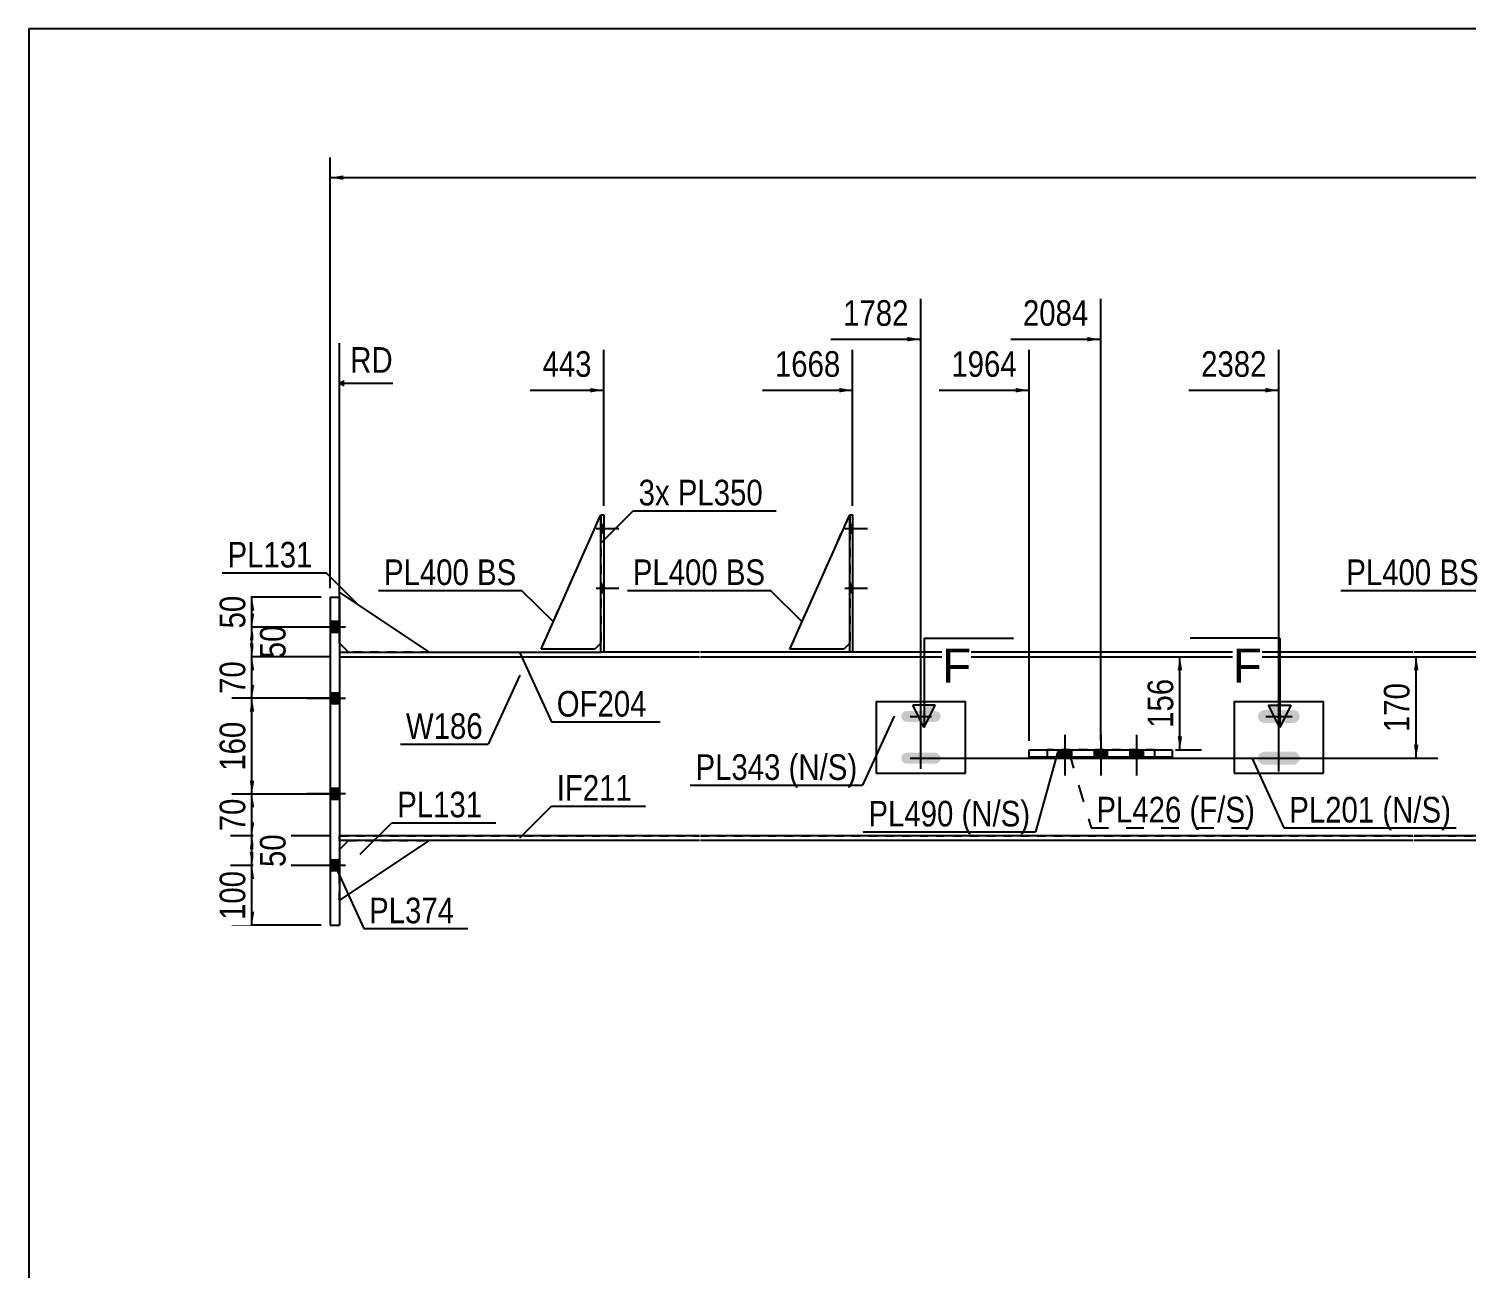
# Model space of a CAD drawing. Header units: millimetres. Extents: x -37 to 365, y -197 to 80.
# Drawn here: x -34.7 to 125.9, y -58.3 to 80.2 of the extents above; entities that cross this region are included whole.
import ezdxf

# ---------------------------------------------------------------- set-up
doc = ezdxf.new("R2010")
doc.units = ezdxf.units.MM
doc.linetypes.add('DXK_LINE_DOT1', pattern=[1.8814, 0.9407, -0.9407])
doc.linetypes.add('DXK_LINE_DOT2', pattern=[3.9198, 1.9599, -1.9599])
doc.styles.add('Arial', font='ARIAL.TTF', dxfattribs={"height": 0.2})
doc.styles.add('Arial Narrow', font='ARIALN.TTF', dxfattribs={"height": 0.2})

# ---------------------------------------------------------------- blocks, each defined once
blk = doc.blocks.new('Unknown-627306749-1201')
at = {"color": 5, "linetype": 'Continuous'}
for p, q in [((365.27, 80.19), (-34.73, 80.19)), ((-34.73, 80.19), (-34.73, -196.81))]:
    blk.add_line(p, q, dxfattribs=at)
blk = doc.blocks.new('Part-627306749-1687 - 1576')
at = {"color": 2, "linetype": 'Continuous'}
for p, q in [((59.95, 5), (69.95, 5)), ((59.95, 5), (59.95, -3)), ((69.95, -3), (69.95, 5)), ((59.95, -3), (69.95, -3))]:
    blk.add_line(p, q, dxfattribs=at)
blk = doc.blocks.new('Bolt-627306749-2127 - 1576')
at = {"linetype": 'Continuous'}
for points in [[(-1.07, 13.93), (-1.07, 12.73), (0, 12.73), (0, 13.93)], [(-1.07, 13.93), (-1.07, 12.73), (0, 12.73), (0, 13.93)], [(-1.07, 5.93), (-1.07, 4.73), (0, 4.73), (0, 5.93)], [(-1.07, 5.93), (-1.07, 4.73), (0, 4.73), (0, 5.93)], [(-1.07, -4.73), (-1.07, -5.93), (0, -5.93), (0, -4.73)], [(-1.07, -4.73), (-1.07, -5.93), (0, -5.93), (0, -4.73)], [(-1.07, -12.73), (-1.07, -13.93), (0, -13.93), (0, -12.73)], [(-1.07, -12.73), (-1.07, -13.93), (0, -13.93), (0, -12.73)]]:
    blk.add_hatch(color=3, dxfattribs=at).paths.add_polyline_path(points)
at = {"color": 3, "linetype": 'Continuous'}
for p, q in [((0.67, 13.33), (-3.67, 13.33)), ((0.67, 13.33), (-3.67, 13.33)), ((0, 13.93), (-1.07, 13.93)), ((0, 13.93), (-1.07, 13.93)), ((0, 12.73), (-1.07, 12.73)), ((0, 12.73), (-1.07, 12.73)), ((0.67, 5.33), (-3.67, 5.33)), ((0.67, 5.33), (-3.67, 5.33)), ((0, 5.93), (-1.07, 5.93)), ((0, 5.93), (-1.07, 5.93)), ((0, 4.73), (-1.07, 4.73)), ((0, 4.73), (-1.07, 4.73)), ((0, -4.73), (-1.07, -4.73)), ((0, -4.73), (-1.07, -4.73)), ((0.67, -5.33), (-3.67, -5.33)), ((0.67, -5.33), (-3.67, -5.33)), ((0, -5.93), (-1.07, -5.93)), ((0, -5.93), (-1.07, -5.93)), ((0, -12.73), (-1.07, -12.73)), ((0, -12.73), (-1.07, -12.73)), ((0.67, -13.33), (-3.67, -13.33)), ((0.67, -13.33), (-3.67, -13.33)), ((0, -13.93), (-1.07, -13.93)), ((0, -13.93), (-1.07, -13.93))]:
    blk.add_line(p, q, dxfattribs=at)
blk = doc.blocks.new('Bolt-627306749-2128 - 1576')
at = {"linetype": 'Continuous'}
for points in [[(107.07, 2.81), (107.23, 3.05), (107.28, 3.33), (107.23, 3.61), (107.07, 3.85), (106.83, 4.01), (106.55, 4.07), (103.35, 4.07), (103.07, 4.01), (102.83, 3.85), (102.67, 3.61), (102.62, 3.33), (102.67, 3.05), (102.83, 2.81), (103.07, 2.66), (103.35, 2.6), (106.55, 2.6), (106.83, 2.66)], [(107.07, -1.85), (107.23, -1.61), (107.28, -1.33), (107.23, -1.05), (107.07, -0.82), (106.83, -0.66), (106.55, -0.6), (103.35, -0.6), (103.07, -0.66), (102.83, -0.82), (102.67, -1.05), (102.62, -1.33), (102.67, -1.61), (102.83, -1.85), (103.07, -2.01), (103.35, -2.07), (106.55, -2.07), (106.83, -2.01)]]:
    blk.add_hatch(color=3, dxfattribs=at).paths.add_polyline_path(points)
at = {"color": 3, "linetype": 'Continuous'}
for p, q in [((103.48, 3.33), (106.42, 3.33)), ((104.95, 1.87), (104.95, 4.8)), ((104.95, -2.8), (104.95, 0.13)), ((103.48, -1.33), (106.42, -1.33))]:
    blk.add_line(p, q, dxfattribs=at)
blk = doc.blocks.new('Part-627306749-1758 - 1576')
at = {"color": 2, "linetype": 'Continuous'}
for p, q in [((99.95, 5), (109.95, 5)), ((99.95, 5), (99.95, -3)), ((109.95, -3), (109.95, 5)), ((99.95, -3), (109.95, -3))]:
    blk.add_line(p, q, dxfattribs=at)
blk = doc.blocks.new('Part-627306749-1763 - 1576')
at = {"color": 2, "linetype": 'Continuous'}
for p, q in [((40.22, -10), (0, -10)), ((40.22, -10.53), (0, -10.53)), ((119.95, -10), (40.32, -10)), ((119.95, -10.53), (40.32, -10.53)), ((144.19, -10), (120.05, -10)), ((144.17, -10.53), (120.05, -10.53))]:
    blk.add_line(p, q, dxfattribs=at)
at = {"color": 7, "linetype": 'DXK_LINE_DOT1'}
blk.add_line((0, -10.53), (0, -10), dxfattribs=at)
blk = doc.blocks.new('Part-627306749-1768 - 1576')
at = {"color": 2, "linetype": 'Continuous'}
for p, q in [((0, 10.53), (29.19, 10.53)), ((0, 10), (40.22, 10)), ((40.22, 10.53), (29.52, 10.53)), ((56.99, 10.53), (40.32, 10.53)), ((40.32, 10), (119.95, 10)), ((119.95, 10.53), (57.32, 10.53)), ((136.72, 10.53), (120.05, 10.53)), ((120.05, 10), (164.19, 10))]:
    blk.add_line(p, q, dxfattribs=at)
at = {"color": 7, "linetype": 'DXK_LINE_DOT1'}
for p, q in [((0, 10.53), (0, 10)), ((29.52, 10.53), (29.19, 10.53)), ((57.32, 10.53), (56.99, 10.53))]:
    blk.add_line(p, q, dxfattribs=at)
blk = doc.blocks.new('Part-627306749-1925 - 1576')
at = {"color": 2, "linetype": 'Continuous'}
for p, q in [((77.04, -1.2), (77.04, -0.4)), ((77.04, -0.4), (93.04, -0.4)), ((93.04, -1.2), (77.04, -1.2)), ((93.04, -0.4), (93.04, -1.2))]:
    blk.add_line(p, q, dxfattribs=at)
blk = doc.blocks.new('Part-627306749-1790 - 1576')
at = {"color": 7, "linetype": 'DXK_LINE_DOT1'}
for p, q in [((22.52, 10.87), (29.19, 25.87)), ((29.19, 25.87), (29.19, 11.53)), ((29.19, 11.53), (28.52, 10.87)), ((28.52, 10.87), (22.52, 10.87))]:
    blk.add_line(p, q, dxfattribs=at)
blk = doc.blocks.new('Part-627306749-1881 - 1576')
at = {"color": 7, "linetype": 'DXK_LINE_DOT1'}
for p, q in [((50.32, 10.87), (56.99, 25.87)), ((56.99, 25.87), (56.99, 11.53)), ((56.99, 11.53), (56.32, 10.87)), ((56.32, 10.87), (50.32, 10.87))]:
    blk.add_line(p, q, dxfattribs=at)
blk = doc.blocks.new('Part-627306749-1876 - 1576')
at = {"color": 2, "linetype": 'Continuous'}
for p, q in [((56.99, 10.53), (56.99, 25.87)), ((56.99, 25.87), (57.32, 25.87)), ((57.32, 25.87), (57.32, 10.53)), ((57.32, 10.53), (56.99, 10.53))]:
    blk.add_line(p, q, dxfattribs=at)
blk = doc.blocks.new('Part-627306749-1903 - 1576')
at = {"color": 7, "linetype": 'DXK_LINE_DOT1'}
for p, q in [((91.04, -0.4), (79.04, -0.4)), ((79.04, -0.4), (79.04, -1.2)), ((91.04, -1.2), (79.04, -1.2)), ((91.04, -0.4), (91.04, -1.2))]:
    blk.add_line(p, q, dxfattribs=at)
blk = doc.blocks.new('Part-627306749-2011 - 1576')
at = {"color": 2, "linetype": 'Continuous'}
for p, q in [((22.52, 10.87), (29.19, 25.87)), ((29.19, 11.53), (28.52, 10.87)), ((28.52, 10.87), (22.52, 10.87))]:
    blk.add_line(p, q, dxfattribs=at)
blk = doc.blocks.new('Part-627306749-2026 - 1576')
at = {"color": 2, "linetype": 'Continuous'}
for p, q in [((50.32, 10.87), (56.99, 25.87)), ((56.99, 11.53), (56.32, 10.87)), ((56.32, 10.87), (50.32, 10.87))]:
    blk.add_line(p, q, dxfattribs=at)
blk = doc.blocks.new('Bolt-627306749-2133 - 1576')
at = {"linetype": 'Continuous'}
for points in [[(81.77, -0.4), (80.31, -0.4), (80.31, -1.2), (81.77, -1.2)], [(85.77, -0.4), (84.31, -0.4), (84.31, -1.2), (85.77, -1.2)], [(89.77, -0.4), (88.31, -0.4), (88.31, -1.2), (89.77, -1.2)]]:
    blk.add_hatch(color=3, dxfattribs=at).paths.add_polyline_path(points)
at = {"color": 3, "linetype": 'Continuous'}
for p, q in [((81.04, 1.27), (81.04, -3.27)), ((85.04, 1.27), (85.04, -3.27)), ((89.04, 1.27), (89.04, -3.27)), ((80.31, -0.4), (80.31, -1.2)), ((81.77, -0.4), (81.77, -1.2)), ((84.31, -0.4), (84.31, -1.2)), ((85.77, -0.4), (85.77, -1.2)), ((88.31, -0.4), (88.31, -1.2)), ((89.77, -0.4), (89.77, -1.2))]:
    blk.add_line(p, q, dxfattribs=at)
blk = doc.blocks.new('Bolt-627306749-2120 - 1576')
at = {"linetype": 'Continuous'}
for points in [[(29.52, 23.87), (29.52, 24.8), (29.19, 24.8), (29.19, 23.87)], [(29.52, 23.87), (29.52, 24.8), (29.19, 24.8), (29.19, 23.87)], [(29.52, 23.87), (29.52, 24.8), (29.19, 24.8), (29.19, 23.87)], [(29.52, 17.2), (29.52, 18.13), (29.19, 18.13), (29.19, 17.2)], [(29.52, 17.2), (29.52, 18.13), (29.19, 18.13), (29.19, 17.2)], [(29.52, 17.2), (29.52, 18.13), (29.19, 18.13), (29.19, 17.2)]]:
    blk.add_hatch(color=3, dxfattribs=at).paths.add_polyline_path(points)
at = {"color": 3, "linetype": 'Continuous'}
for p, q in [((28.66, 24.33), (31.19, 24.33)), ((28.66, 24.33), (31.19, 24.33)), ((28.66, 24.33), (31.19, 24.33)), ((29.19, 24.8), (29.52, 24.8)), ((29.19, 24.8), (29.52, 24.8)), ((29.19, 24.8), (29.52, 24.8)), ((29.19, 23.87), (29.52, 23.87)), ((29.19, 23.87), (29.52, 23.87)), ((29.19, 23.87), (29.52, 23.87)), ((29.19, 18.13), (29.52, 18.13)), ((29.19, 18.13), (29.52, 18.13)), ((29.19, 18.13), (29.52, 18.13)), ((28.66, 17.67), (31.19, 17.67)), ((28.66, 17.67), (31.19, 17.67)), ((28.66, 17.67), (31.19, 17.67)), ((29.19, 17.2), (29.52, 17.2)), ((29.19, 17.2), (29.52, 17.2)), ((29.19, 17.2), (29.52, 17.2))]:
    blk.add_line(p, q, dxfattribs=at)
blk = doc.blocks.new('Bolt-627306749-2131 - 1576')
at = {"linetype": 'Continuous'}
for points in [[(57.32, 23.87), (57.32, 24.8), (56.99, 24.8), (56.99, 23.87)], [(57.32, 23.87), (57.32, 24.8), (56.99, 24.8), (56.99, 23.87)], [(57.32, 23.87), (57.32, 24.8), (56.99, 24.8), (56.99, 23.87)], [(57.32, 17.2), (57.32, 18.13), (56.99, 18.13), (56.99, 17.2)], [(57.32, 17.2), (57.32, 18.13), (56.99, 18.13), (56.99, 17.2)], [(57.32, 17.2), (57.32, 18.13), (56.99, 18.13), (56.99, 17.2)]]:
    blk.add_hatch(color=3, dxfattribs=at).paths.add_polyline_path(points)
at = {"color": 3, "linetype": 'Continuous'}
for p, q in [((56.46, 24.33), (58.99, 24.33)), ((56.46, 24.33), (58.99, 24.33)), ((56.46, 24.33), (58.99, 24.33)), ((56.99, 24.8), (57.32, 24.8)), ((56.99, 24.8), (57.32, 24.8)), ((56.99, 24.8), (57.32, 24.8)), ((56.99, 23.87), (57.32, 23.87)), ((56.99, 23.87), (57.32, 23.87)), ((56.99, 23.87), (57.32, 23.87)), ((56.99, 18.13), (57.32, 18.13)), ((56.99, 18.13), (57.32, 18.13)), ((56.99, 18.13), (57.32, 18.13)), ((56.46, 17.67), (58.99, 17.67)), ((56.46, 17.67), (58.99, 17.67)), ((56.46, 17.67), (58.99, 17.67)), ((56.99, 17.2), (57.32, 17.2)), ((56.99, 17.2), (57.32, 17.2)), ((56.99, 17.2), (57.32, 17.2))]:
    blk.add_line(p, q, dxfattribs=at)
blk = doc.blocks.new('Bolt-627306749-2132 - 1576')
at = {"color": 3, "linetype": 'DXK_LINE_DOT2'}
for p, q in [((81.04, 1.27), (81.04, -3.27)), ((85.04, 1.27), (85.04, -3.27)), ((89.04, 1.27), (89.04, -3.27)), ((80.31, -0.4), (80.31, -1.2)), ((81.77, -0.4), (81.77, -1.2)), ((84.31, -0.4), (84.31, -1.2)), ((85.77, -0.4), (85.77, -1.2)), ((88.31, -0.4), (88.31, -1.2)), ((89.77, -0.4), (89.77, -1.2))]:
    blk.add_line(p, q, dxfattribs=at)
blk = doc.blocks.new('Bolt-627306749-2134 - 1576')
at = {"linetype": 'Continuous'}
for points in [[(66.98, 2.91), (67.11, 3.1), (67.15, 3.33), (67.11, 3.56), (66.98, 3.76), (66.78, 3.89), (66.55, 3.93), (63.35, 3.93), (63.12, 3.89), (62.93, 3.76), (62.8, 3.56), (62.75, 3.33), (62.8, 3.1), (62.93, 2.91), (63.12, 2.78), (63.35, 2.73), (66.55, 2.73), (66.78, 2.78)], [(66.98, -1.76), (67.11, -1.56), (67.15, -1.33), (67.11, -1.1), (66.98, -0.91), (66.78, -0.78), (66.55, -0.73), (63.35, -0.73), (63.12, -0.78), (62.93, -0.91), (62.8, -1.1), (62.75, -1.33), (62.8, -1.56), (62.93, -1.76), (63.12, -1.89), (63.35, -1.93), (66.55, -1.93), (66.78, -1.89)]]:
    blk.add_hatch(color=3, dxfattribs=at).paths.add_polyline_path(points)
at = {"color": 3, "linetype": 'Continuous'}
for p, q in [((63.75, 3.33), (66.15, 3.33)), ((64.95, 2.13), (64.95, 4.53)), ((63.75, -1.33), (66.15, -1.33)), ((64.95, -2.53), (64.95, -0.13))]:
    blk.add_line(p, q, dxfattribs=at)
blk = doc.blocks.new('Part-627306749-2187 - 1576')
at = {"color": 7, "linetype": 'DXK_LINE_DOT1'}
for p, q in [((0, 10), (0, -10)), ((0, 10), (40.22, 10)), ((40.32, 10), (119.95, 10)), ((120.05, 10), (144.19, 10)), ((144.19, 10), (144.19, -10)), ((0, -10), (40.22, -10)), ((40.32, -10), (119.95, -10)), ((120.05, -10), (144.19, -10))]:
    blk.add_line(p, q, dxfattribs=at)
blk = doc.blocks.new('Part-627306749-2219 - 1576')
at = {"color": 2, "linetype": 'Continuous'}
for p, q in [((10, -10.53), (0, -17.2)), ((0, -11.53), (1, -10.53))]:
    blk.add_line(p, q, dxfattribs=at)
at = {"color": 7, "linetype": 'DXK_LINE_DOT1'}
for p, q in [((1, -10.53), (10, -10.53)), ((0, -17.2), (0, -11.53))]:
    blk.add_line(p, q, dxfattribs=at)
blk = doc.blocks.new('Part-627306749-2224 - 1576')
at = {"color": 2, "linetype": 'Continuous'}
for p, q in [((0, 16.67), (0, 17.2)), ((0, 17.2), (10, 10.53)), ((0, 11.53), (1, 10.53))]:
    blk.add_line(p, q, dxfattribs=at)
at = {"color": 7, "linetype": 'DXK_LINE_DOT1'}
for p, q in [((0, 16.67), (0, 11.53)), ((10, 10.53), (1, 10.53))]:
    blk.add_line(p, q, dxfattribs=at)
blk = doc.blocks.new('Part-627306749-2246 - 1576')
at = {"color": 2, "linetype": 'Continuous'}
for p, q in [((-1.07, 16.67), (0, 16.67)), ((-1.07, 16.67), (-1.07, -20)), ((0, 16.67), (0, -20)), ((-1.07, -20), (0, -20))]:
    blk.add_line(p, q, dxfattribs=at)
blk = doc.blocks.new('Part-627306749-2293 - 1576')
at = {"color": 2, "linetype": 'Continuous'}
for p, q in [((29.19, 10.53), (29.19, 25.87)), ((29.19, 25.87), (29.52, 25.87)), ((29.52, 25.87), (29.52, 10.53)), ((29.52, 10.53), (29.19, 10.53))]:
    blk.add_line(p, q, dxfattribs=at)
blk = doc.blocks.new('StraightDimension-627306749-4729 - 1576')
at = {"linetype": 'Continuous'}
for points in [[(-10.04, -14.83), (-9.79, -13.33), (-9.54, -14.83)], [(-9.54, -18.5), (-9.79, -20), (-10.04, -18.5)]]:
    blk.add_hatch(color=7, dxfattribs=at).paths.add_polyline_path(points)
at = {"color": 7, "linetype": 'Continuous'}
for p, q in [((-2.07, -13.33), (-12.04, -13.33)), ((-9.79, -20), (-9.79, -13.33)), ((-2.07, -20), (-12.04, -20))]:
    blk.add_line(p, q, dxfattribs=at)
at = {"color": 0}
blk.add_wipeout([(-9.94, -13.32), (-14.14, -13.32), (-14.14, -20.01), (-9.94, -20.01)], dxfattribs=at)
at = {"color": 3, "style": 'Arial Narrow'}
blk.add_text('100', height=2.863, rotation=90.0002, dxfattribs=at).set_placement((-10.54, -19.41))
blk = doc.blocks.new('StraightDimension-627306749-6380 - 1576')
at = {"linetype": 'Continuous'}
blk.add_hatch(color=7, dxfattribs=at).paths.add_polyline_path([(75.54, 40.04), (77.04, 39.79), (75.54, 39.54)])
at = {"color": 7, "linetype": 'Continuous'}
for p, q in [((77.04, 0.6), (77.04, 44.29)), ((66.98, 39.79), (77.04, 39.79))]:
    blk.add_line(p, q, dxfattribs=at)
at = {"color": 0}
blk.add_wipeout([(76.26, 40.69), (76.26, 44.89), (67.75, 44.89), (67.75, 40.69)], dxfattribs=at)
at = {"color": 3, "style": 'Arial Narrow'}
blk.add_text('1964', height=2.863, dxfattribs=at).set_placement((68.35, 41.29))
blk = doc.blocks.new('StraightDimension-627306749-6379 - 1576')
at = {"linetype": 'Continuous'}
blk.add_hatch(color=7, dxfattribs=at).paths.add_polyline_path([(83.54, 45.74), (85.04, 45.49), (83.54, 45.24)])
at = {"color": 7, "linetype": 'Continuous'}
for p, q in [((85.04, 0.6), (85.04, 49.99)), ((74.98, 45.49), (85.04, 45.49))]:
    blk.add_line(p, q, dxfattribs=at)
at = {"color": 0}
blk.add_wipeout([(84.26, 46.39), (84.26, 50.59), (75.75, 50.59), (75.75, 46.39)], dxfattribs=at)
at = {"color": 3, "style": 'Arial Narrow'}
blk.add_text('2084', height=2.863, dxfattribs=at).set_placement((76.35, 46.99))
blk = doc.blocks.new('StraightDimension-627306749-4724 - 1576')
at = {"linetype": 'Continuous'}
for points in [[(-10.04, 11.83), (-9.79, 13.33), (-9.54, 11.83)], [(-9.54, 11.5), (-9.79, 10), (-10.04, 11.5)]]:
    blk.add_hatch(color=7, dxfattribs=at).paths.add_polyline_path(points)
at = {"color": 7, "linetype": 'Continuous'}
for p, q in [((-2.07, 13.33), (-12.19, 13.33)), ((-9.79, 10), (-9.79, 13.33)), ((-1, 10), (-12.19, 10))]:
    blk.add_line(p, q, dxfattribs=at)
at = {"color": 0}
blk.add_wipeout([(-5.44, 14.09), (-9.64, 14.09), (-9.64, 9.24), (-5.44, 9.24)], dxfattribs=at)
at = {"color": 3, "style": 'Arial Narrow'}
blk.add_text('50', height=2.863, rotation=90.0002, dxfattribs=at).set_placement((-6.04, 9.84))
blk = doc.blocks.new('StraightDimension-627306749-4727 - 1576')
at = {"linetype": 'Continuous'}
for points in [[(-10.04, -6.84), (-9.79, -5.34), (-9.54, -6.84)], [(-9.54, -8.5), (-9.79, -10), (-10.04, -8.5)]]:
    blk.add_hatch(color=7, dxfattribs=at).paths.add_polyline_path(points)
at = {"color": 7, "linetype": 'Continuous'}
for p, q in [((-1, -5.34), (-12.04, -5.34)), ((-9.79, -10), (-9.79, -5.34)), ((-1, -10), (-12.04, -10))]:
    blk.add_line(p, q, dxfattribs=at)
at = {"color": 0}
blk.add_wipeout([(-9.94, -5.24), (-14.14, -5.24), (-14.14, -10.1), (-9.94, -10.1)], dxfattribs=at)
at = {"color": 3, "style": 'Arial Narrow'}
blk.add_text('70', height=2.863, rotation=90.0002, dxfattribs=at).set_placement((-10.54, -9.5))
blk = doc.blocks.new('StraightDimension-627306749-4723 - 1576')
at = {"linetype": 'Continuous'}
for points in [[(-10.04, 15.17), (-9.79, 16.67), (-9.54, 15.17)], [(-9.54, 14.83), (-9.79, 13.33), (-10.04, 14.83)]]:
    blk.add_hatch(color=7, dxfattribs=at).paths.add_polyline_path(points)
at = {"color": 7, "linetype": 'Continuous'}
for p, q in [((-2.07, 16.67), (-12.04, 16.67)), ((-9.79, 13.33), (-9.79, 16.67)), ((-2.07, 13.33), (-12.04, 13.33))]:
    blk.add_line(p, q, dxfattribs=at)
at = {"color": 0}
blk.add_wipeout([(-9.94, 17.43), (-14.14, 17.43), (-14.14, 12.57), (-9.94, 12.57)], dxfattribs=at)
at = {"color": 3, "style": 'Arial Narrow'}
blk.add_text('50', height=2.863, rotation=90.0002, dxfattribs=at).set_placement((-10.54, 13.17))
blk = doc.blocks.new('StraightDimension-627306749-4725 - 1576')
at = {"linetype": 'Continuous'}
for points in [[(-10.04, 8.5), (-9.79, 10), (-9.54, 8.5)], [(-9.54, 6.86), (-9.79, 5.36), (-10.04, 6.86)]]:
    blk.add_hatch(color=7, dxfattribs=at).paths.add_polyline_path(points)
at = {"color": 7, "linetype": 'Continuous'}
for p, q in [((-1, 10), (-12.04, 10)), ((-9.79, 5.36), (-9.79, 10)), ((-1, 5.36), (-12.04, 5.36))]:
    blk.add_line(p, q, dxfattribs=at)
at = {"color": 0}
blk.add_wipeout([(-9.94, 10.11), (-14.14, 10.11), (-14.14, 5.25), (-9.94, 5.25)], dxfattribs=at)
at = {"color": 3, "style": 'Arial Narrow'}
blk.add_text('70', height=2.863, rotation=90.0002, dxfattribs=at).set_placement((-10.54, 5.85))
blk = doc.blocks.new('StraightDimension-627306749-2788 - 1576')
at = {"linetype": 'Continuous'}
for points in [[(120.04, 8.5), (120.29, 10), (120.54, 8.5)], [(120.54, 0.17), (120.29, -1.33), (120.04, 0.17)]]:
    blk.add_hatch(color=7, dxfattribs=at).paths.add_polyline_path(points)
at = {"color": 7, "linetype": 'Continuous'}
for p, q in [((110.4, 10), (122.69, 10)), ((120.29, -1.33), (120.29, 10)), ((65.95, -1.33), (122.69, -1.33))]:
    blk.add_line(p, q, dxfattribs=at)
at = {"color": 0}
blk.add_wipeout([(120.14, 7.68), (115.94, 7.68), (115.94, 0.99), (120.14, 0.99)], dxfattribs=at)
at = {"color": 3, "style": 'Arial Narrow'}
blk.add_text('170', height=2.863, rotation=90.0002, dxfattribs=at).set_placement((119.54, 1.59))
blk = doc.blocks.new('StraightDimension-627306749-4709 - 1576')
at = {"linetype": 'Continuous'}
for points in [[(93.64, 8.5), (93.89, 10), (94.14, 8.5)], [(94.14, 1.1), (93.89, -0.4), (93.64, 1.1)]]:
    blk.add_hatch(color=7, dxfattribs=at).paths.add_polyline_path(points)
at = {"color": 7, "linetype": 'Continuous'}
for p, q in [((93.38, 10), (96.29, 10)), ((93.89, -0.4), (93.89, 10)), ((93.38, -0.4), (96.29, -0.4))]:
    blk.add_line(p, q, dxfattribs=at)
at = {"color": 0}
blk.add_wipeout([(93.74, 8.14), (89.54, 8.14), (89.54, 1.46), (93.74, 1.46)], dxfattribs=at)
at = {"color": 3, "style": 'Arial Narrow'}
blk.add_text('156', height=2.863, rotation=90.0002, dxfattribs=at).set_placement((93.14, 2.06))
blk = doc.blocks.new('StraightDimension-627306749-4726 - 1576')
at = {"linetype": 'Continuous'}
for points in [[(-10.04, 3.86), (-9.79, 5.36), (-9.54, 3.86)], [(-9.54, -3.84), (-9.79, -5.34), (-10.04, -3.84)]]:
    blk.add_hatch(color=7, dxfattribs=at).paths.add_polyline_path(points)
at = {"color": 7, "linetype": 'Continuous'}
for p, q in [((-1, 5.36), (-12.04, 5.36)), ((-9.79, -5.34), (-9.79, 5.36)), ((-1, -5.34), (-12.04, -5.34))]:
    blk.add_line(p, q, dxfattribs=at)
at = {"color": 0}
blk.add_wipeout([(-9.94, 3.35), (-14.14, 3.35), (-14.14, -3.33), (-9.94, -3.33)], dxfattribs=at)
at = {"color": 3, "style": 'Arial Narrow'}
blk.add_text('160', height=2.863, rotation=90.0002, dxfattribs=at).set_placement((-10.54, -2.73))
blk = doc.blocks.new('StraightDimension-627306749-4728 - 1576')
at = {"linetype": 'Continuous'}
for points in [[(-10.04, -11.5), (-9.79, -10), (-9.54, -11.5)], [(-9.54, -11.83), (-9.79, -13.33), (-10.04, -11.83)]]:
    blk.add_hatch(color=7, dxfattribs=at).paths.add_polyline_path(points)
at = {"color": 7, "linetype": 'Continuous'}
for p, q in [((-1, -10), (-12.19, -10)), ((-9.79, -13.33), (-9.79, -10)), ((-2.07, -13.33), (-12.19, -13.33))]:
    blk.add_line(p, q, dxfattribs=at)
at = {"color": 0}
blk.add_wipeout([(-5.44, -9.24), (-9.64, -9.24), (-9.64, -14.09), (-5.44, -14.09)], dxfattribs=at)
at = {"color": 3, "style": 'Arial Narrow'}
blk.add_text('50', height=2.863, rotation=90.0002, dxfattribs=at).set_placement((-6.04, -13.49))
blk = doc.blocks.new('StraightDimension-627306749-4867 - 1576')
at = {"linetype": 'Continuous'}
blk.add_hatch(color=7, dxfattribs=at).paths.add_polyline_path([(0.43, 63.3), (-1.07, 63.55), (0.43, 63.8)])
at = {"color": 7, "linetype": 'Continuous'}
for p, q in [((-1.07, 17.67), (-1.07, 65.8)), ((-1.07, 63.55), (311.49, 63.55))]:
    blk.add_line(p, q, dxfattribs=at)
blk = doc.blocks.new('StraightDimension-627306749-6378 - 1576')
at = {"linetype": 'Continuous'}
blk.add_hatch(color=7, dxfattribs=at).paths.add_polyline_path([(103.45, 40.04), (104.95, 39.79), (103.45, 39.54)])
at = {"color": 7, "linetype": 'Continuous'}
for p, q in [((104.95, -0.33), (104.95, 44.29)), ((94.89, 39.79), (104.95, 39.79))]:
    blk.add_line(p, q, dxfattribs=at)
at = {"color": 0}
blk.add_wipeout([(104.18, 40.69), (104.18, 44.89), (95.66, 44.89), (95.66, 40.69)], dxfattribs=at)
at = {"color": 3, "style": 'Arial Narrow'}
blk.add_text('2382', height=2.863, dxfattribs=at).set_placement((96.26, 41.29))
blk = doc.blocks.new('StraightDimension-627306749-6381 - 1576')
at = {"linetype": 'Continuous'}
blk.add_hatch(color=7, dxfattribs=at).paths.add_polyline_path([(63.45, 45.74), (64.95, 45.49), (63.45, 45.24)])
at = {"color": 7, "linetype": 'Continuous'}
for p, q in [((64.95, -0.33), (64.95, 49.99)), ((54.89, 45.49), (64.95, 45.49))]:
    blk.add_line(p, q, dxfattribs=at)
at = {"color": 0}
blk.add_wipeout([(64.18, 46.39), (64.18, 50.59), (55.66, 50.59), (55.66, 46.39)], dxfattribs=at)
at = {"color": 3, "style": 'Arial Narrow'}
blk.add_text('1782', height=2.863, dxfattribs=at).set_placement((56.26, 46.99))
blk = doc.blocks.new('StraightDimension-627306749-6382 - 1576')
at = {"linetype": 'Continuous'}
blk.add_hatch(color=7, dxfattribs=at).paths.add_polyline_path([(55.82, 40.04), (57.32, 39.79), (55.82, 39.54)])
at = {"color": 7, "linetype": 'Continuous'}
for p, q in [((57.32, 26.87), (57.32, 44.29)), ((47.26, 39.79), (57.32, 39.79))]:
    blk.add_line(p, q, dxfattribs=at)
at = {"color": 0}
blk.add_wipeout([(56.55, 40.69), (56.55, 44.89), (48.04, 44.89), (48.04, 40.69)], dxfattribs=at)
at = {"color": 3, "style": 'Arial Narrow'}
blk.add_text('1668', height=2.863, dxfattribs=at).set_placement((48.64, 41.29))
blk = doc.blocks.new('StraightDimension-627306749-6383 - 1576')
at = {"linetype": 'Continuous'}
blk.add_hatch(color=7, dxfattribs=at).paths.add_polyline_path([(28.02, 40.04), (29.52, 39.79), (28.02, 39.54)])
at = {"color": 7, "linetype": 'Continuous'}
for p, q in [((29.52, 26.87), (29.52, 44.29)), ((21.29, 39.79), (29.52, 39.79))]:
    blk.add_line(p, q, dxfattribs=at)
at = {"color": 0, "linetype": 'Continuous'}
blk.add_wipeout([(6.53, 41.14), (6.53, 45.34), (0.59, 45.34), (0.59, 41.14)], dxfattribs=at)
at = {"color": 7, "linetype": 'Continuous'}
for p, q in [((0, 11.53), (0, 45.04)), ((0.5, 40.79), (0, 40.54)), ((0.5, 40.29), (0, 40.54)), ((5.93, 40.54), (0, 40.54))]:
    blk.add_line(p, q, dxfattribs=at)
at = {"color": 3, "linetype": 'Continuous', "style": 'Arial Narrow'}
blk.add_text('RD', height=2.863, dxfattribs=at).set_placement((1.19, 41.74))
at = {"color": 0}
blk.add_wipeout([(28.75, 40.69), (28.75, 44.89), (22.07, 44.89), (22.07, 40.69)], dxfattribs=at)
at = {"color": 3, "style": 'Arial Narrow'}
blk.add_text('443', height=2.863, dxfattribs=at).set_placement((22.67, 41.29))
blk = doc.blocks.new('Mark-627306749-4579 - 1576')
at = {"color": 0}
for points in [[(68.59, -8.96), (68.59, -5.96), (59.09, -5.96), (59.09, -8.96)], [(77.16, -8.96), (77.16, -5.96), (69.49, -5.96), (69.49, -8.96)]]:
    blk.add_wipeout(points, dxfattribs=at)
for points in [[(68.59, -8.96), (68.59, -5.96), (59.09, -5.96), (59.09, -8.96)], [(77.16, -8.96), (77.16, -5.96), (69.49, -5.96), (69.49, -8.96)]]:
    blk.add_wipeout(points, dxfattribs=at)
at = {"color": 7, "linetype": 'Continuous'}
for p in [(80.26, -0.58), (58.49, -9.56)]:
    blk.add_line(p, (77.76, -9.56), dxfattribs=at)
at = {"color": 3, "style": 'Arial Narrow'}
for s, p in [('PL490', (59.09, -8.96)), ('(N/', (69.49, -8.96)), ('S)', (73.87, -8.96))]:
    blk.add_text(s, height=2.863, dxfattribs=at).set_placement(p)
blk = doc.blocks.new('Mark-627306749-4597 - 1576')
at = {"color": 7, "linetype": 'Continuous'}
blk.add_line((2.02, 15.85), (-1.52, 19.38), dxfattribs=at)
at = {"color": 0}
blk.add_wipeout([(-3.02, 19.98), (-3.02, 22.98), (-12.52, 22.98), (-12.52, 19.98)], dxfattribs=at)
blk.add_wipeout([(-3.02, 19.98), (-3.02, 22.98), (-12.52, 22.98), (-12.52, 19.98)], dxfattribs=at)
at = {"color": 7, "linetype": 'Continuous'}
blk.add_line((-13.12, 19.38), (-1.52, 19.38), dxfattribs=at)
at = {"color": 3, "style": 'Arial Narrow'}
blk.add_text('PL131', height=2.863, dxfattribs=at).set_placement((-12.52, 19.98))
blk = doc.blocks.new('Mark-627306749-4567 - 1576')
at = {"color": 0}
blk.add_wipeout([(32.67, -6.09), (32.67, -3.09), (24.26, -3.09), (24.26, -6.09)], dxfattribs=at)
blk.add_wipeout([(32.67, -6.09), (32.67, -3.09), (24.26, -3.09), (24.26, -6.09)], dxfattribs=at)
at = {"color": 7, "linetype": 'Continuous'}
for p, q in [((20.13, -10.23), (23.66, -6.69)), ((23.66, -6.69), (34.17, -6.69))]:
    blk.add_line(p, q, dxfattribs=at)
at = {"color": 3, "style": 'Arial Narrow'}
blk.add_text('IF211', height=2.863, dxfattribs=at).set_placement((24.26, -6.09))
blk = doc.blocks.new('MarkSet-627306749-4446 - 1576')
at = {"color": 0}
for points in [[(14.46, 18.02), (14.46, 21.02), (4.96, 21.02), (4.96, 18.02)], [(19.74, 18.02), (19.74, 21.02), (15.36, 21.02), (15.36, 18.02)]]:
    blk.add_wipeout(points, dxfattribs=at)
for points in [[(14.46, 18.02), (14.46, 21.02), (4.96, 21.02), (4.96, 18.02)], [(19.74, 18.02), (19.74, 21.02), (15.36, 21.02), (15.36, 18.02)]]:
    blk.add_wipeout(points, dxfattribs=at)
at = {"color": 7, "linetype": 'Continuous'}
for p in [(4.36, 17.42), (23.88, 13.89)]:
    blk.add_line(p, (20.34, 17.42), dxfattribs=at)
at = {"color": 3, "style": 'Arial Narrow'}
for s, p in [('PL400', (4.96, 18.02)), ('BS', (15.36, 18.02))]:
    blk.add_text(s, height=2.863, dxfattribs=at).set_placement(p)
blk = doc.blocks.new('MarkSet-627306749-4479 - 1576')
at = {"color": 0}
for points in [[(121.99, 18.02), (121.99, 21.02), (112.48, 21.02), (112.48, 18.02)], [(127.27, 18.02), (127.27, 21.02), (122.89, 21.02), (122.89, 18.02)]]:
    blk.add_wipeout(points, dxfattribs=at)
for points in [[(121.99, 18.02), (121.99, 21.02), (112.48, 21.02), (112.48, 18.02)], [(127.27, 18.02), (127.27, 21.02), (122.89, 21.02), (122.89, 18.02)]]:
    blk.add_wipeout(points, dxfattribs=at)
at = {"color": 7, "linetype": 'Continuous'}
for p in [(111.88, 17.42), (131.4, 13.89)]:
    blk.add_line(p, (127.87, 17.42), dxfattribs=at)
at = {"color": 3, "style": 'Arial Narrow'}
for s, p in [('PL400', (112.48, 18.02)), ('BS', (122.89, 18.02))]:
    blk.add_text(s, height=2.863, dxfattribs=at).set_placement(p)
blk = doc.blocks.new('MarkSet-627306749-4493 - 1576')
at = {"color": 0}
for points in [[(36.89, 26.92), (36.89, 29.92), (33.41, 29.92), (33.41, 26.92)], [(47.29, 26.92), (47.29, 29.92), (37.79, 29.92), (37.79, 26.92)]]:
    blk.add_wipeout(points, dxfattribs=at)
for points in [[(36.89, 26.92), (36.89, 29.92), (33.41, 29.92), (33.41, 26.92)], [(47.29, 26.92), (47.29, 29.92), (37.79, 29.92), (37.79, 26.92)]]:
    blk.add_wipeout(points, dxfattribs=at)
at = {"color": 7, "linetype": 'Continuous'}
for p, q in [((29.28, 22.78), (32.81, 26.32)), ((32.81, 26.32), (48.79, 26.32))]:
    blk.add_line(p, q, dxfattribs=at)
at = {"color": 3, "style": 'Arial Narrow'}
for s, p in [('3x', (33.41, 26.92)), ('PL350', (37.79, 26.92))]:
    blk.add_text(s, height=2.863, dxfattribs=at).set_placement(p)
blk = doc.blocks.new('MarkSet-627306749-4505 - 1576')
at = {"color": 0}
for points in [[(42.26, 18.02), (42.26, 21.02), (32.76, 21.02), (32.76, 18.02)], [(47.54, 18.02), (47.54, 21.02), (43.16, 21.02), (43.16, 18.02)]]:
    blk.add_wipeout(points, dxfattribs=at)
for points in [[(42.26, 18.02), (42.26, 21.02), (32.76, 21.02), (32.76, 18.02)], [(47.54, 18.02), (47.54, 21.02), (43.16, 21.02), (43.16, 18.02)]]:
    blk.add_wipeout(points, dxfattribs=at)
at = {"color": 7, "linetype": 'Continuous'}
for p in [(32.16, 17.42), (51.68, 13.89)]:
    blk.add_line(p, (48.14, 17.42), dxfattribs=at)
at = {"color": 3, "style": 'Arial Narrow'}
for s, p in [('PL400', (32.76, 18.02)), ('BS', (43.16, 18.02))]:
    blk.add_text(s, height=2.863, dxfattribs=at).set_placement(p)
blk = doc.blocks.new('Mark-627306749-4552 - 1576')
at = {"color": 0}
for points in [[(49.27, -3.76), (49.27, -0.76), (39.77, -0.76), (39.77, -3.76)], [(57.84, -3.76), (57.84, -0.76), (50.17, -0.76), (50.17, -3.76)]]:
    blk.add_wipeout(points, dxfattribs=at)
for points in [[(49.27, -3.76), (49.27, -0.76), (39.77, -0.76), (39.77, -3.76)], [(57.84, -3.76), (57.84, -0.76), (50.17, -0.76), (50.17, -3.76)]]:
    blk.add_wipeout(points, dxfattribs=at)
at = {"color": 7, "linetype": 'Continuous'}
for p in [(61.97, 3.38), (39.17, -4.36)]:
    blk.add_line(p, (58.44, -4.36), dxfattribs=at)
at = {"color": 3, "style": 'Arial Narrow'}
for s, p in [('PL343', (39.77, -3.76)), ('(N/', (50.17, -3.76)), ('S)', (54.55, -3.76))]:
    blk.add_text(s, height=2.863, dxfattribs=at).set_placement(p)
blk = doc.blocks.new('Mark-627306749-4564 - 1576')
at = {"color": 0}
for points in [[(115.61, -8.52), (115.61, -5.52), (106.11, -5.52), (106.11, -8.52)], [(124.17, -8.52), (124.17, -5.52), (116.51, -5.52), (116.51, -8.52)]]:
    blk.add_wipeout(points, dxfattribs=at)
for points in [[(115.61, -8.52), (115.61, -5.52), (106.11, -5.52), (106.11, -8.52)], [(124.17, -8.52), (124.17, -5.52), (116.51, -5.52), (116.51, -8.52)]]:
    blk.add_wipeout(points, dxfattribs=at)
at = {"color": 7, "linetype": 'Continuous'}
for p, q in [((101.97, -1.38), (105.51, -9.12)), ((105.51, -9.12), (124.77, -9.12))]:
    blk.add_line(p, q, dxfattribs=at)
at = {"color": 3, "style": 'Arial Narrow'}
for s, p in [('PL201', (106.11, -8.52)), ('(N/', (116.51, -8.52)), ('S)', (120.89, -8.52))]:
    blk.add_text(s, height=2.863, dxfattribs=at).set_placement(p)
blk = doc.blocks.new('Mark-627306749-4570 - 1576')
at = {"color": 0}
blk.add_wipeout([(34.31, 3.32), (34.31, 6.32), (24.26, 6.32), (24.26, 3.32)], dxfattribs=at)
blk.add_wipeout([(34.31, 3.32), (34.31, 6.32), (24.26, 6.32), (24.26, 3.32)], dxfattribs=at)
at = {"color": 7, "linetype": 'Continuous'}
for p, q in [((20.13, 10.46), (23.66, 2.72)), ((23.66, 2.72), (35.81, 2.72))]:
    blk.add_line(p, q, dxfattribs=at)
at = {"color": 3, "style": 'Arial Narrow'}
blk.add_text('OF204', height=2.863, dxfattribs=at).set_placement((24.26, 3.32))
blk = doc.blocks.new('Mark-627306749-4576 - 1576')
at = {"color": 0}
for points in [[(94.06, -8.51), (94.06, -5.51), (84.56, -5.51), (84.56, -8.51)], [(102.26, -8.51), (102.26, -5.51), (94.96, -5.51), (94.96, -8.51)]]:
    blk.add_wipeout(points, dxfattribs=at)
for points in [[(94.06, -8.51), (94.06, -5.51), (84.56, -5.51), (84.56, -8.51)], [(102.26, -8.51), (102.26, -5.51), (94.96, -5.51), (94.96, -8.51)]]:
    blk.add_wipeout(points, dxfattribs=at)
at = {"color": 7, "linetype": 'DXK_LINE_DOT2'}
for p, q in [((81.46, -0.58), (83.96, -9.11)), ((83.96, -9.11), (102.86, -9.11))]:
    blk.add_line(p, q, dxfattribs=at)
at = {"color": 3, "style": 'Arial Narrow'}
for s, p in [('PL426', (84.56, -8.51)), ('(F/', (94.96, -8.51)), ('S)', (98.98, -8.51))]:
    blk.add_text(s, height=2.863, dxfattribs=at).set_placement(p)
blk = doc.blocks.new('Mark-627306749-4591 - 1576')
at = {"color": 0}
blk.add_wipeout([(15.99, 0.83), (15.99, 3.83), (7.41, 3.83), (7.41, 0.83)], dxfattribs=at)
blk.add_wipeout([(15.99, 0.83), (15.99, 3.83), (7.41, 3.83), (7.41, 0.83)], dxfattribs=at)
at = {"color": 7, "linetype": 'Continuous'}
for p in [(20.13, 7.96), (6.81, 0.23)]:
    blk.add_line(p, (16.59, 0.23), dxfattribs=at)
at = {"color": 3, "style": 'Arial Narrow'}
blk.add_text('W186', height=2.863, dxfattribs=at).set_placement((7.41, 0.83))
blk = doc.blocks.new('Mark-627306749-4594 - 1576')
at = {"color": 0}
blk.add_wipeout([(15.94, -7.94), (15.94, -4.94), (6.44, -4.94), (6.44, -7.94)], dxfattribs=at)
blk.add_wipeout([(15.94, -7.94), (15.94, -4.94), (6.44, -4.94), (6.44, -7.94)], dxfattribs=at)
at = {"color": 7, "linetype": 'Continuous'}
for p, q in [((2.3, -12.07), (5.84, -8.54)), ((5.84, -8.54), (17.44, -8.54))]:
    blk.add_line(p, q, dxfattribs=at)
at = {"color": 3, "style": 'Arial Narrow'}
blk.add_text('PL131', height=2.863, dxfattribs=at).set_placement((6.44, -7.94))
blk = doc.blocks.new('Mark-627306749-4600 - 1576')
at = {"color": 0}
blk.add_wipeout([(12.81, -19.78), (12.81, -16.78), (3.3, -16.78), (3.3, -19.78)], dxfattribs=at)
blk.add_wipeout([(12.81, -19.78), (12.81, -16.78), (3.3, -16.78), (3.3, -19.78)], dxfattribs=at)
at = {"color": 7, "linetype": 'Continuous'}
for p, q in [((-0.83, -12.65), (2.7, -20.38)), ((2.7, -20.38), (14.31, -20.38))]:
    blk.add_line(p, q, dxfattribs=at)
at = {"color": 3, "style": 'Arial Narrow'}
blk.add_text('PL374', height=2.863, dxfattribs=at).set_placement((3.3, -19.78))
blk = doc.blocks.new('SectionMark-627306749-5333 - 1576')
at = {"linetype": 'Continuous'}
for points in [[(65.3, 4.6), (66.55, 4.6), (65.3, 2.1)], [(103.8, 4.6), (105.05, 4.6), (105.05, 2.1)]]:
    blk.add_hatch(color=30, dxfattribs=at).paths.add_polyline_path(points)
at = {"color": 30, "linetype": 'Continuous'}
for p, q in [((65.3, 12.1), (75.3, 12.1)), ((65.3, 12.1), (65.3, 2.1)), ((105.05, 12.1), (95.05, 12.1)), ((105.05, 12.1), (105.05, 2.1)), ((65.3, 2.1), (64.05, 4.6)), ((66.55, 4.6), (64.05, 4.6)), ((65.3, 2.1), (66.55, 4.6)), ((103.8, 4.6), (106.3, 4.6)), ((105.05, 2.1), (103.8, 4.6)), ((106.3, 4.6), (105.05, 2.1))]:
    blk.add_line(p, q, dxfattribs=at)
at = {"color": 0, "linetype": 'Continuous'}
for points in [[(70.55, 7.1), (70.55, 11.1), (67.3, 11.1), (67.3, 7.1)], [(103.05, 7.1), (103.05, 11.1), (99.79, 11.1), (99.79, 7.1)]]:
    blk.add_wipeout(points, dxfattribs=at)
at = {"color": 96, "linetype": 'Continuous', "style": 'Arial'}
for p in [(67.3, 7.1), (99.79, 7.1)]:
    blk.add_text('F', height=3.82, dxfattribs=at).set_placement(p)

msp = doc.modelspace()

# ---------------------------------------------------------------- block references
for name in ['Unknown-627306749-1201', 'Part-627306749-1790 - 1576', 'Part-627306749-2011 - 1576', 'Part-627306749-2293 - 1576', 'Part-627306749-1881 - 1576', 'Part-627306749-2026 - 1576', 'Part-627306749-1876 - 1576', 'Bolt-627306749-2120 - 1576', 'Bolt-627306749-2131 - 1576', 'Part-627306749-2246 - 1576', 'Part-627306749-2224 - 1576', 'Bolt-627306749-2127 - 1576', 'Part-627306749-1768 - 1576', 'Part-627306749-2187 - 1576', 'Part-627306749-1687 - 1576', 'Part-627306749-1758 - 1576', 'Bolt-627306749-2134 - 1576', 'Bolt-627306749-2128 - 1576', 'Bolt-627306749-2133 - 1576', 'Bolt-627306749-2132 - 1576', 'Part-627306749-1925 - 1576', 'Part-627306749-1903 - 1576', 'Part-627306749-1763 - 1576', 'Part-627306749-2219 - 1576']:
    msp.add_blockref(name, (0, 0))

# ---------------------------------------------------------------- next in the draw order: block references
for name in ['StraightDimension-627306749-6380 - 1576', 'StraightDimension-627306749-4724 - 1576', 'StraightDimension-627306749-4727 - 1576', 'StraightDimension-627306749-4729 - 1576']:
    msp.add_blockref(name, (0, 0))

# ---------------------------------------------------------------- next in the draw order: block references
for name in ['StraightDimension-627306749-6379 - 1576', 'StraightDimension-627306749-4723 - 1576', 'StraightDimension-627306749-4725 - 1576', 'StraightDimension-627306749-4728 - 1576']:
    msp.add_blockref(name, (0, 0))

# ---------------------------------------------------------------- next in the draw order: block references
for name in ['StraightDimension-627306749-2788 - 1576', 'StraightDimension-627306749-4726 - 1576']:
    msp.add_blockref(name, (0, 0))

# ---------------------------------------------------------------- next in the draw order: block references
msp.add_blockref('StraightDimension-627306749-4709 - 1576', (0, 0))

# ---------------------------------------------------------------- next in the draw order: block references
msp.add_blockref('StraightDimension-627306749-4867 - 1576', (0, 0))

# ---------------------------------------------------------------- next in the draw order: block references
for name in ['StraightDimension-627306749-6381 - 1576', 'StraightDimension-627306749-6383 - 1576', 'StraightDimension-627306749-6378 - 1576', 'MarkSet-627306749-4505 - 1576', 'MarkSet-627306749-4479 - 1576', 'Mark-627306749-4570 - 1576', 'Mark-627306749-4564 - 1576', 'Mark-627306749-4567 - 1576', 'Mark-627306749-4594 - 1576']:
    msp.add_blockref(name, (0, 0))

# ---------------------------------------------------------------- next in the draw order: block references
for name in ['StraightDimension-627306749-6382 - 1576', 'Mark-627306749-4597 - 1576', 'MarkSet-627306749-4446 - 1576', 'SectionMark-627306749-5333 - 1576', 'Mark-627306749-4591 - 1576', 'Mark-627306749-4579 - 1576', 'Mark-627306749-4576 - 1576', 'Mark-627306749-4600 - 1576']:
    msp.add_blockref(name, (0, 0))

# ---------------------------------------------------------------- next in the draw order: block references
for name in ['MarkSet-627306749-4493 - 1576', 'Mark-627306749-4552 - 1576']:
    msp.add_blockref(name, (0, 0))

doc.saveas('drawing.dxf')
